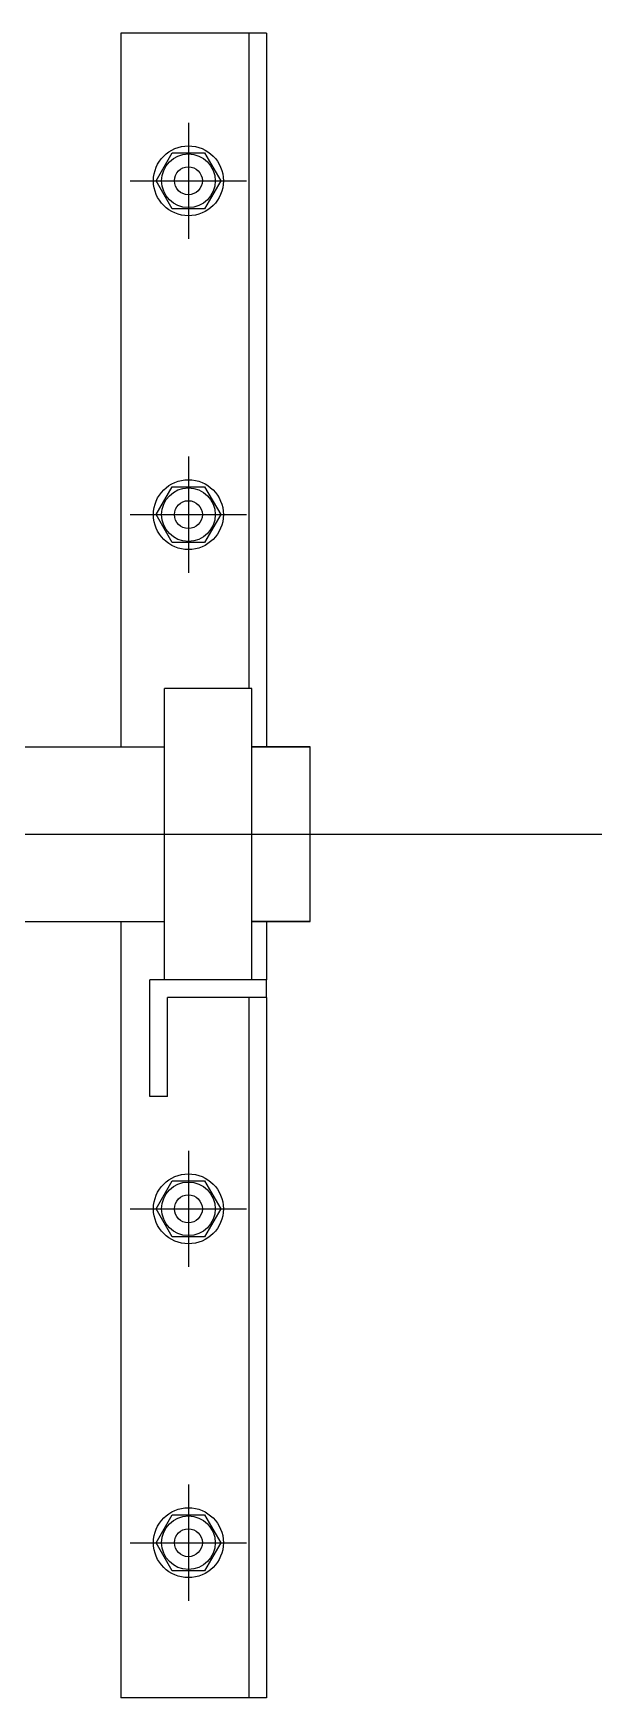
# Model space of a CAD drawing. Header units: inches. Extents: x -2548 to -2391, y 2200 to 2352.
# Drawn here: x -2447.984 to -2447.793, y 2321.527 to 2322.087 of the extents above; entities that cross this region are included whole.
import ezdxf

# ---------------------------------------------------------------- set-up
doc = ezdxf.new("R2010")
doc.units = ezdxf.units.IN
doc.header["$MEASUREMENT"] = 0
for name, pattern in [('CENTER2', [1.125, 0.75, -0.125, 0.125, -0.125]), ('DASHDOT', [1, 0.5, -0.25, 0, -0.25]), ('HIDDEN', [0.375, 0.25, -0.125])]:
    doc.linetypes.add(name, pattern=pattern)
for name, color, linetype in [('2', 2, 'Continuous'), ('3', 3, 'Continuous'), ('6', 6, 'Continuous'), ('8', 8, 'HIDDEN'), ('9', 9, 'Continuous'), ('GL', 9, 'CENTER2')]:
    doc.layers.add(name, color=color, linetype=linetype)

msp = doc.modelspace()

# ---------------------------------------------------------------- linework, layer by layer
at = {"layer": '2'}
for p, q in [((-2447.94014, 2321.76817), (-2447.94014, 2321.86617)), ((-2447.91074, 2321.86617), (-2447.94014, 2321.86617)), ((-2447.91074, 2321.76817), (-2447.91074, 2321.86617)), ((-2448.05774, 2321.84657), (-2447.94014, 2321.84657)), ((-2447.91074, 2321.84657), (-2447.89114, 2321.84657)), ((-2447.89114, 2321.84657), (-2447.91074, 2321.84657)), ((-2447.89114, 2321.78777), (-2447.89114, 2321.84657)), ((-2448.05774, 2321.78777), (-2447.94014, 2321.78777)), ((-2447.91074, 2321.78777), (-2447.89114, 2321.78777)), ((-2447.89114, 2321.78777), (-2447.91074, 2321.78777))]:
    msp.add_line(p, q, dxfattribs=at)
at = {"layer": '3'}
for p, q in [((-2447.90584, 2321.76817), (-2447.94504, 2321.76817)), ((-2447.94504, 2321.72897), (-2447.94504, 2321.76817)), ((-2447.90584, 2321.76229), (-2447.90584, 2321.76817)), ((-2447.93916, 2321.72897), (-2447.93916, 2321.76229)), ((-2447.90584, 2321.76229), (-2447.93916, 2321.76229)), ((-2447.93916, 2321.72897), (-2447.94504, 2321.72897))]:
    msp.add_line(p, q, dxfattribs=at)
at = {"layer": '6'}
for p, q in [((-2447.95484, 2322.08667), (-2447.95484, 2321.84657)), ((-2447.90584, 2322.08667), (-2447.95484, 2322.08667)), ((-2447.91172, 2322.08667), (-2447.91172, 2321.86617)), ((-2447.90584, 2322.08667), (-2447.90584, 2321.84657)), ((-2447.95484, 2321.78777), (-2447.95484, 2321.52665)), ((-2447.90584, 2321.78777), (-2447.90584, 2321.76817)), ((-2447.91172, 2321.76229), (-2447.91172, 2321.52665)), ((-2447.90584, 2321.76229), (-2447.90584, 2321.52665)), ((-2447.90584, 2321.52665), (-2447.95484, 2321.52665))]:
    msp.add_line(p, q, dxfattribs=at)
at = {"layer": '8', "color": 8, "linetype": 'DASHDOT'}
for p, q in [((-2447.93209, 2322.05657), (-2447.93209, 2322.01751)), ((-2447.95162, 2322.03704), (-2447.91256, 2322.03704)), ((-2447.93209, 2321.94424), (-2447.93209, 2321.90518)), ((-2447.95162, 2321.92471), (-2447.91256, 2321.92471)), ((-2447.93209, 2321.71066), (-2447.93209, 2321.6716)), ((-2447.95162, 2321.69113), (-2447.91256, 2321.69113)), ((-2447.93209, 2321.59833), (-2447.93209, 2321.55927)), ((-2447.95162, 2321.5788), (-2447.91256, 2321.5788))]:
    msp.add_line(p, q, dxfattribs=at)
at = {"layer": '9'}
for points in [[(-2447.92666, 2322.04645), (-2447.92123, 2322.03704), (-2447.92666, 2322.02763), (-2447.93752, 2322.02763), (-2447.94295, 2322.03704), (-2447.93752, 2322.04645)], [(-2447.92666, 2321.93411), (-2447.92123, 2321.92471), (-2447.92666, 2321.9153), (-2447.93752, 2321.9153), (-2447.94295, 2321.92471), (-2447.93752, 2321.93411)], [(-2447.92666, 2321.70054), (-2447.92123, 2321.69113), (-2447.92666, 2321.68172), (-2447.93752, 2321.68172), (-2447.94295, 2321.69113), (-2447.93752, 2321.70054)], [(-2447.92666, 2321.58821), (-2447.92123, 2321.5788), (-2447.92666, 2321.56939), (-2447.93752, 2321.56939), (-2447.94295, 2321.5788), (-2447.93752, 2321.58821)]]:
    msp.add_lwpolyline(points, close=True, dxfattribs=at)
for centre, radius in [((-2447.93209, 2322.03704), 0.01176), ((-2447.93209, 2322.03704), 0.00902), ((-2447.93209, 2322.03704), 0.0047), ((-2447.93209, 2321.92471), 0.01176), ((-2447.93209, 2321.92471), 0.00902), ((-2447.93209, 2321.92471), 0.0047), ((-2447.93209, 2321.69113), 0.01176), ((-2447.93209, 2321.69113), 0.00902), ((-2447.93209, 2321.69113), 0.0047), ((-2447.93209, 2321.5788), 0.01176), ((-2447.93209, 2321.5788), 0.00902), ((-2447.93209, 2321.5788), 0.0047)]:
    msp.add_circle(centre, radius, dxfattribs=at)
at = {"layer": 'GL'}
msp.add_line((-2451.38974, 2321.81717), (-2447.79314, 2321.81717), dxfattribs=at)

doc.saveas('drawing.dxf')
